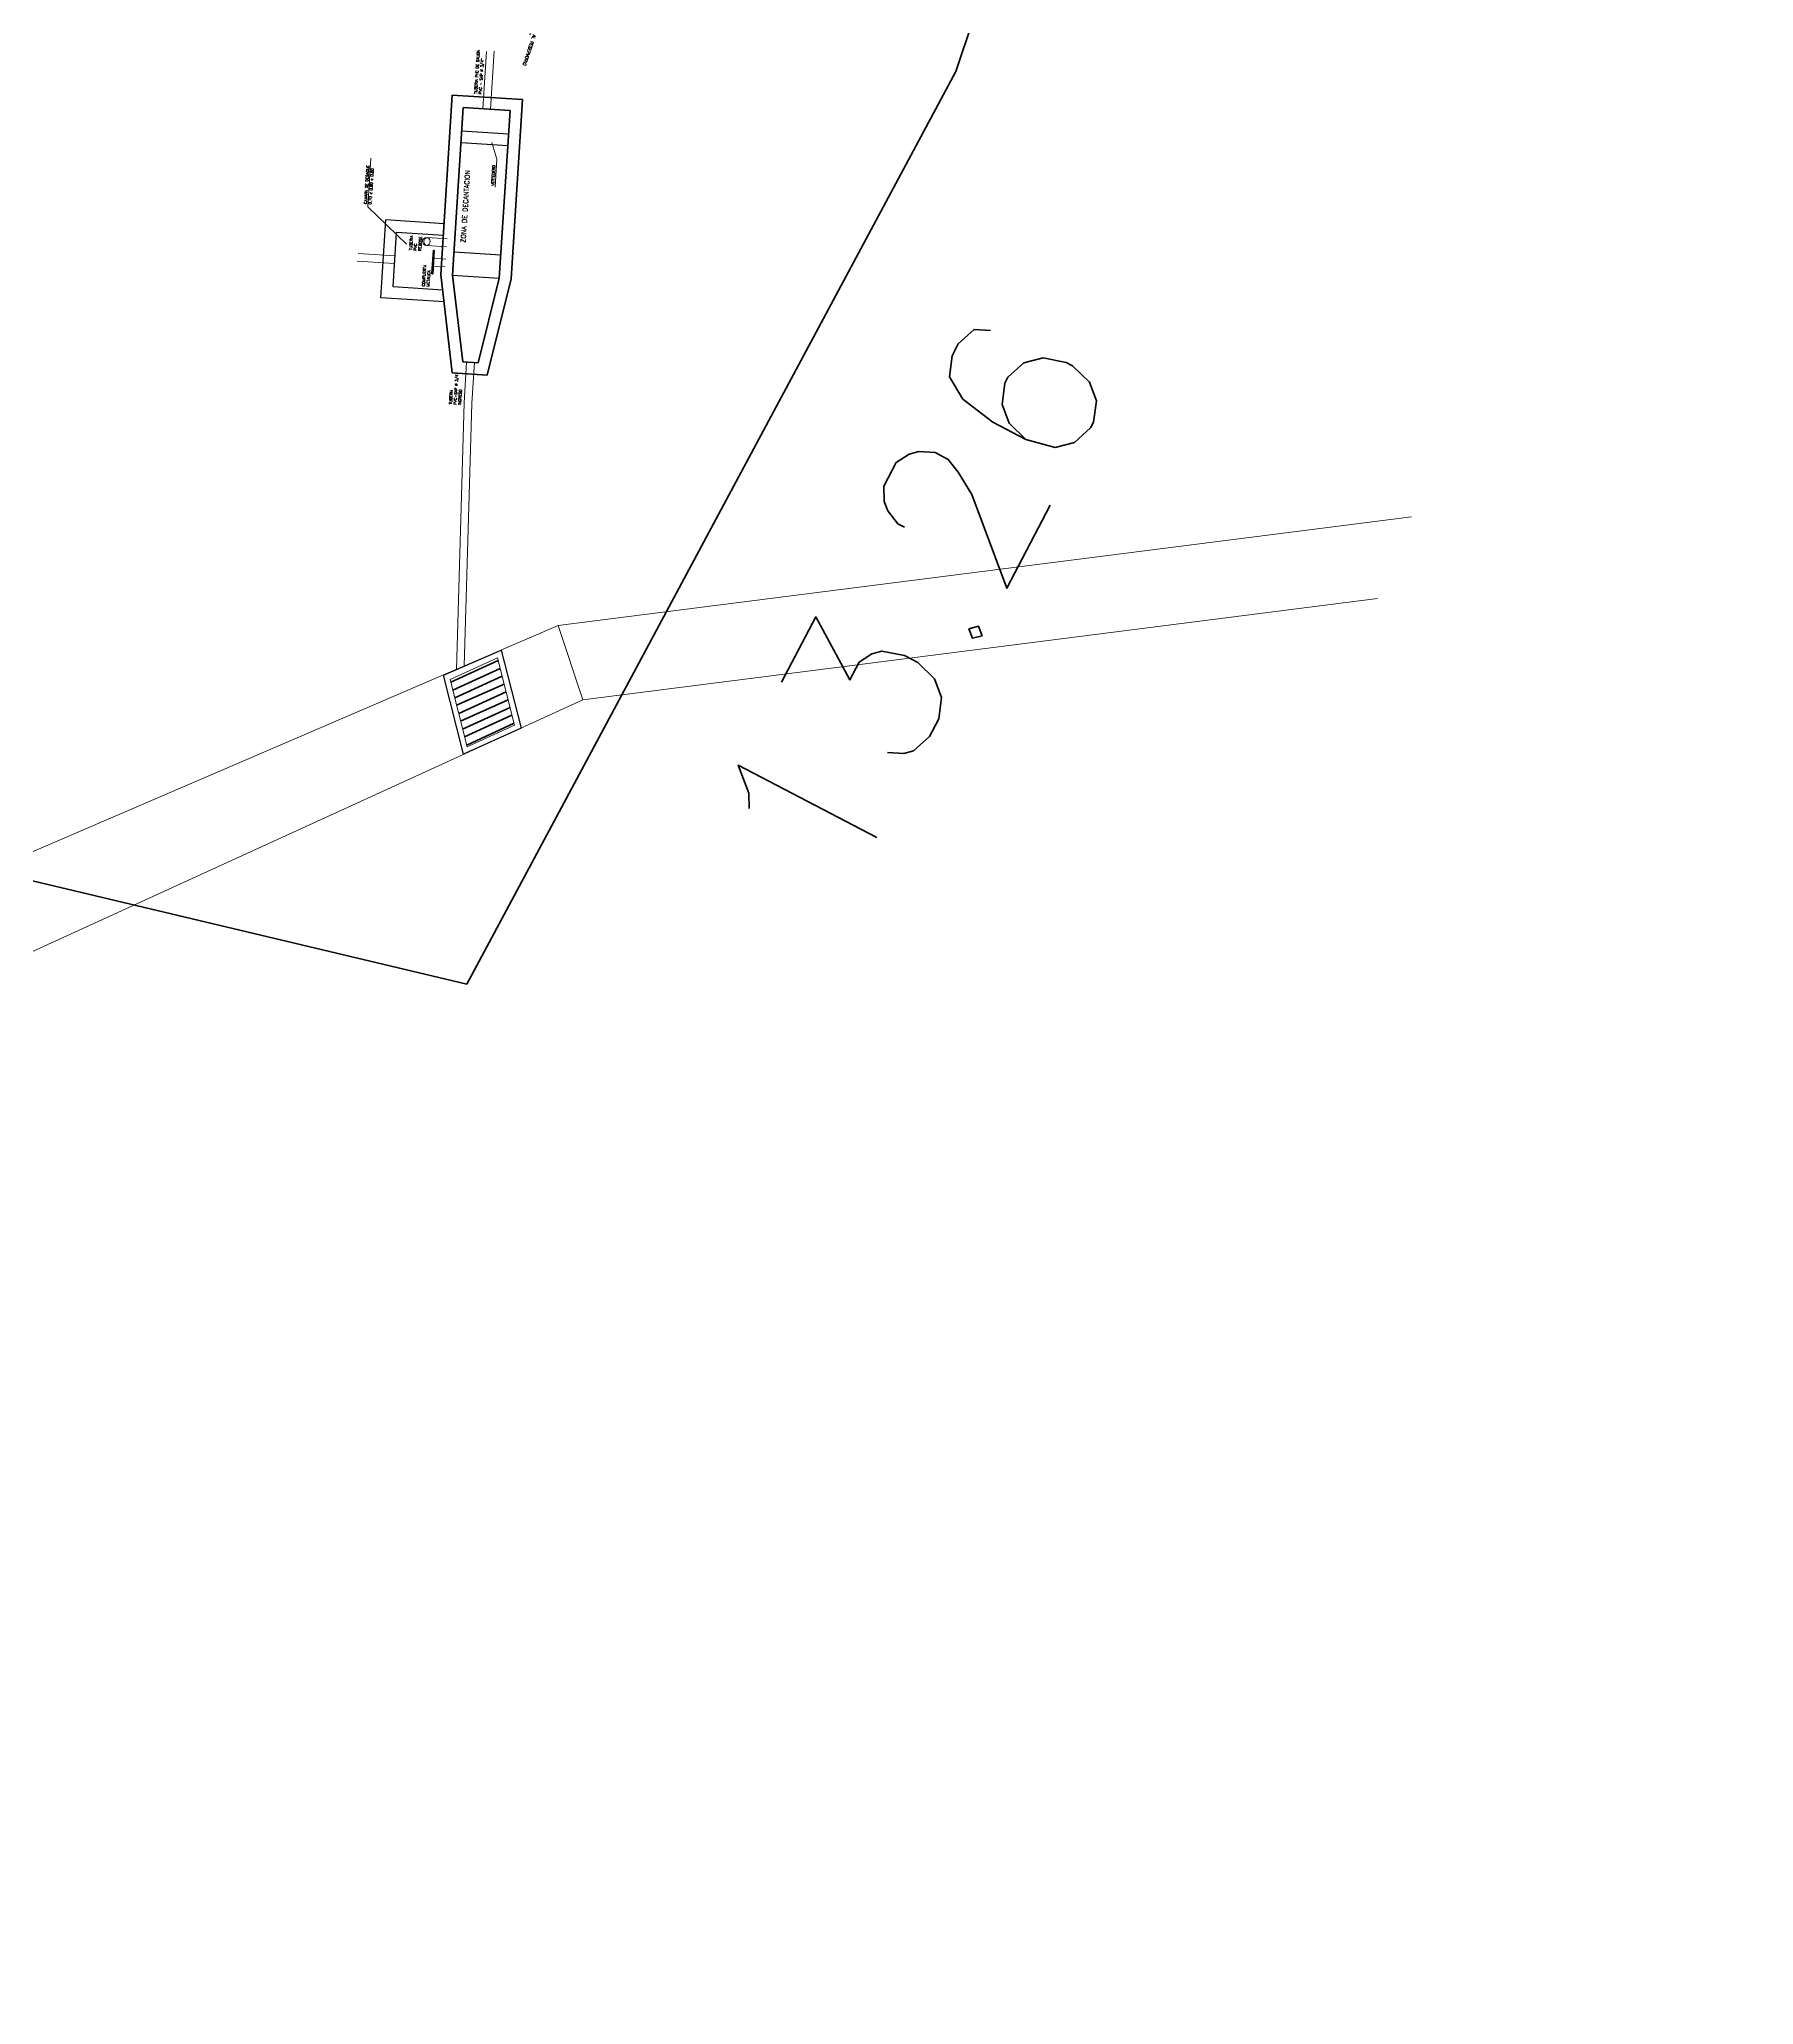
# Model space of a CAD drawing. Header units: metres. Extents: x 717911 to 838331, y 8495011 to 8501478.
# Drawn here: x 837520.36 to 837542.31, y 8496181.64 to 8496206.8 of the extents above; entities that cross this region are included whole.
import ezdxf

# ---------------------------------------------------------------- set-up
doc = ezdxf.new("R2010")
doc.units = ezdxf.units.M
doc.linetypes.add('HIDDEN2', pattern=[4.7625, 3.175, -1.5875])
for name, color, linetype, lineweight in [('0-TAPA METAL 0.15mm', 207, 'Continuous', 5), ('ACERO LONG', 211, 'Continuous', 35), ('PLUMA_0.05', 7, 'Continuous', 5), ('PLUMA_0.13', 6, 'Continuous', 35), ('PLUMA_0.15', 5, 'Continuous', 15), ('PLUMA_0.20', 3, 'Continuous', 20), ('PLUMA_0.25', 2, 'Continuous', 25), ('PLUMA_0.60', 1, 'Continuous', 60), ('Structural - Grid_Pen_No__15', 214, 'Continuous', 25), ('TEXTOS 02', 241, 'Continuous', 20), ('VIGAS DE LOSA1', 190, 'Continuous', 9)]:
    doc.layers.add(name, color=color, linetype=linetype, lineweight=lineweight)
doc.layers.add('SOMBREADO', color=7, linetype='Continuous')
doc.styles.get("Standard").update_dxf_attribs({"font": 'simplex.shx'})

msp = doc.modelspace()

# ---------------------------------------------------------------- linework, layer by layer
at = {"layer": '0-TAPA METAL 0.15mm', "color": 160, "lineweight": 25}
msp.add_lwpolyline([(837525.533, 8496198.664), (837526.272, 8496198.982), (837526.527, 8496197.985), (837525.792, 8496197.649)], close=True, dxfattribs=at)
at = {"layer": '0-TAPA METAL 0.15mm', "color": 160, "lineweight": 9}
msp.add_lwpolyline([(837525.618, 8496198.607), (837526.224, 8496198.884), (837526.443, 8496198.022), (837525.837, 8496197.744)], close=True, dxfattribs=at)
at = {"layer": '0-TAPA METAL 0.15mm', "color": 160, "lineweight": 60}
for points in [[(837525.627, 8496198.571), (837526.233, 8496198.848)], [(837525.652, 8496198.471), (837526.259, 8496198.746)], [(837525.678, 8496198.372), (837526.284, 8496198.649)], [(837525.702, 8496198.277), (837526.31, 8496198.547)], [(837525.729, 8496198.171), (837526.335, 8496198.448)], [(837525.754, 8496198.071), (837526.361, 8496198.345)], [(837525.779, 8496197.972), (837526.386, 8496198.247)], [(837525.804, 8496197.874), (837526.411, 8496198.148)], [(837525.831, 8496197.766), (837526.437, 8496198.047)]]:
    msp.add_lwpolyline(points, dxfattribs=at)
at = {"layer": 'PLUMA_0.05', "color": 7, "linetype": 'Continuous', "lineweight": 9}
for p, q in [((837524.567, 8496204.66), (837524.606, 8496205.28)), ((837526.218, 8496205.27), (837526.153, 8496205.481)), ((837526.195, 8496204.909), (837526.218, 8496205.27)), ((837524.567, 8496204.66), (837525.059, 8496204.18))]:
    msp.add_line(p, q, dxfattribs=at)
at = {"layer": 'PLUMA_0.15', "color": 5, "linetype": 'Continuous', "lineweight": 15}
for p, q in [((837525.58, 8496204.248), (837525.326, 8496204.264)), ((837524.915, 8496204.032), (837524.443, 8496204.062)), ((837525.573, 8496204.148), (837525.319, 8496204.164)), ((837524.908, 8496203.932), (837524.427, 8496203.963)), ((837525.557, 8496203.891), (837525.407, 8496203.9)), ((837525.563, 8496203.99), (837525.414, 8496204))]:
    msp.add_line(p, q, dxfattribs=at)
msp.add_circle((837525.314, 8496204.215), 0.05, dxfattribs=at)
msp.add_arc((837525.336, 8496204.213), 0.0517, 100.9281, 251.7743, dxfattribs=at)
at = {"layer": 'PLUMA_0.20', "color": 3, "linetype": 'Continuous', "lineweight": 20}
for p, q in [((837526.037, 8496205.914), (837526.084, 8496206.649)), ((837526.137, 8496205.908), (837526.184, 8496206.65)), ((837525.797, 8496202.147), (837525.83, 8496202.671)), ((837525.897, 8496202.145), (837525.93, 8496202.665))]:
    msp.add_line(p, q, dxfattribs=at)
at = {"layer": 'PLUMA_0.25', "linetype": 'Continuous', "lineweight": 25}
for p, q in [((837525.768, 8496205.631), (837526.367, 8496205.593)), ((837525.759, 8496205.481), (837526.357, 8496205.443)), ((837524.73, 8496203.492), (837524.794, 8496204.49)), ((837525.542, 8496204.443), (837524.794, 8496204.49)), ((837524.889, 8496203.633), (837524.934, 8496204.331)), ((837525.533, 8496204.293), (837524.934, 8496204.331)), ((837525.67, 8496204.084), (837526.268, 8496204.046)), ((837525.65, 8496203.784), (837526.249, 8496203.746)), ((837525.524, 8496203.592), (837524.889, 8496203.633)), ((837525.541, 8496203.441), (837524.73, 8496203.492))]:
    msp.add_line(p, q, dxfattribs=at)
at = {"layer": 'PLUMA_0.60'}
for p, q in [((837525.501, 8496203.794), (837525.647, 8496206.089)), ((837525.647, 8496206.089), (837526.545, 8496206.032)), ((837526.399, 8496203.737), (837526.545, 8496206.032)), ((837525.65, 8496203.784), (837525.787, 8496205.93)), ((837525.787, 8496205.93), (837526.386, 8496205.892)), ((837526.249, 8496203.746), (837526.386, 8496205.892)), ((837525.386, 8496203.802), (837525.405, 8496204.102)), ((837525.391, 8496203.802), (837525.41, 8496204.101)), ((837525.396, 8496203.802), (837525.415, 8496204.101)), ((837525.415, 8496204.101), (837525.405, 8496204.102)), ((837525.396, 8496203.802), (837525.386, 8496203.802)), ((837525.646, 8496202.533), (837525.501, 8496203.794)), ((837525.78, 8496202.674), (837525.65, 8496203.784)), ((837525.98, 8496202.662), (837526.249, 8496203.746)), ((837526.095, 8496202.504), (837526.399, 8496203.737)), ((837525.646, 8496202.533), (837526.095, 8496202.504)), ((837525.78, 8496202.674), (837525.98, 8496202.662))]:
    msp.add_line(p, q, dxfattribs=at)
at = {"layer": 'SOMBREADO', "color": 0, "linetype": 'Continuous', "lineweight": 50, "elevation": 0.963, "flags": 128}
msp.add_lwpolyline([(837423.428, 8496253.202), (837409.686, 8496233.597), (837401.782, 8496224.222), (837401.782, 8496224.222), (837525.832, 8496194.706), (837525.832, 8496194.706), (837525.832, 8496194.706), (837532.095, 8496206.393), (837538.76, 8496226.268), (837538.31, 8496263.826), (837542.307, 8496290.212), (837542.307, 8496290.212), (837542.307, 8496290.212), (837451.483, 8496301.047), (837450.637, 8496292.732), (837437.159, 8496272.869)], close=True, dxfattribs=at)
at = {"layer": 'Structural - Grid_Pen_No__15', "linetype": 'HIDDEN2', "lineweight": 9, "elevation": 0.963, "flags": 128}
msp.add_lwpolyline([(837423.428, 8496253.202), (837409.686, 8496233.597), (837401.782, 8496224.222), (837401.782, 8496224.222), (837525.832, 8496194.706), (837525.832, 8496194.706), (837525.832, 8496194.706), (837532.095, 8496206.393), (837538.76, 8496226.268), (837538.31, 8496263.826), (837542.307, 8496290.212), (837542.307, 8496290.212), (837542.307, 8496290.212), (837451.483, 8496301.047), (837450.637, 8496292.732), (837437.159, 8496272.869)], close=True, dxfattribs=at)
at = {"layer": 'VIGAS DE LOSA1', "color": 2, "linetype": 'Continuous', "lineweight": 9, "flags": 128}
for points in [[(837525.7, 8496198.736), (837525.797, 8496202.147)], [(837525.8, 8496198.779), (837525.896, 8496202.141)], [(837537.925, 8496200.689), (837527.002, 8496199.296), (837489.063, 8496182.967)], [(837537.49, 8496199.644), (837537.49, 8496199.644), (837527.317, 8496198.347), (837490.794, 8496181.639)], [(837527.317, 8496198.347), (837527.002, 8496199.296)]]:
    msp.add_lwpolyline(points, dxfattribs=at)

# ---------------------------------------------------------------- texts
at = {"layer": 'ACERO LONG', "color": 0, "linetype": 'Continuous', "lineweight": 9, "insert": (837531.543, 8496199.63, 0.963), "char_height": 2, "attachment_point": 5, "rotation": 62.4368}
msp.add_mtext('13.26', dxfattribs=at)
at = {"layer": 'PLUMA_0.13', "color": 6, "linetype": 'Continuous', "lineweight": 13, "attachment_point": 1, "rotation": 86.3512}
for s, insert, char_height in [('TUBERIA PVC DE SALIDA\\PPVC - SAP %%C 3/4"', (837525.928, 8496206.105), 0.035), ('CAMARA DE DESAGUE \\P0.70 x 0.80 x 0.80', (837524.518, 8496204.695), 0.035), ('ZONA DE DECANTACION', (837525.755, 8496204.202), 0.06), ('VERTEDERO', (837526.146, 8496204.93), 0.035), ('TUBERIA\\PPVC\\PREBOSE', (837525.096, 8496204.103), 0.035), ('COMPUERTA\\PMETALICA', (837525.26, 8496203.641), 0.035), ('TUBERIA \\PPVC-SAP %%C 3/4"\\PINGRESO', (837525.606, 8496202.129), 0.035)]:
    msp.add_mtext(s, dxfattribs=dict(at, insert=insert, char_height=char_height))
at = {"layer": 'TEXTOS 02', "insert": (837526.915, 8496207.444), "char_height": 0.04, "attachment_point": 1, "rotation": 251.4655}
msp.add_mtext('\\pxqc;TUBERÍA DE INGRESO  AL RESERVORIO\\PPVC Ø 2"', dxfattribs=at)

doc.saveas('drawing.dxf')
